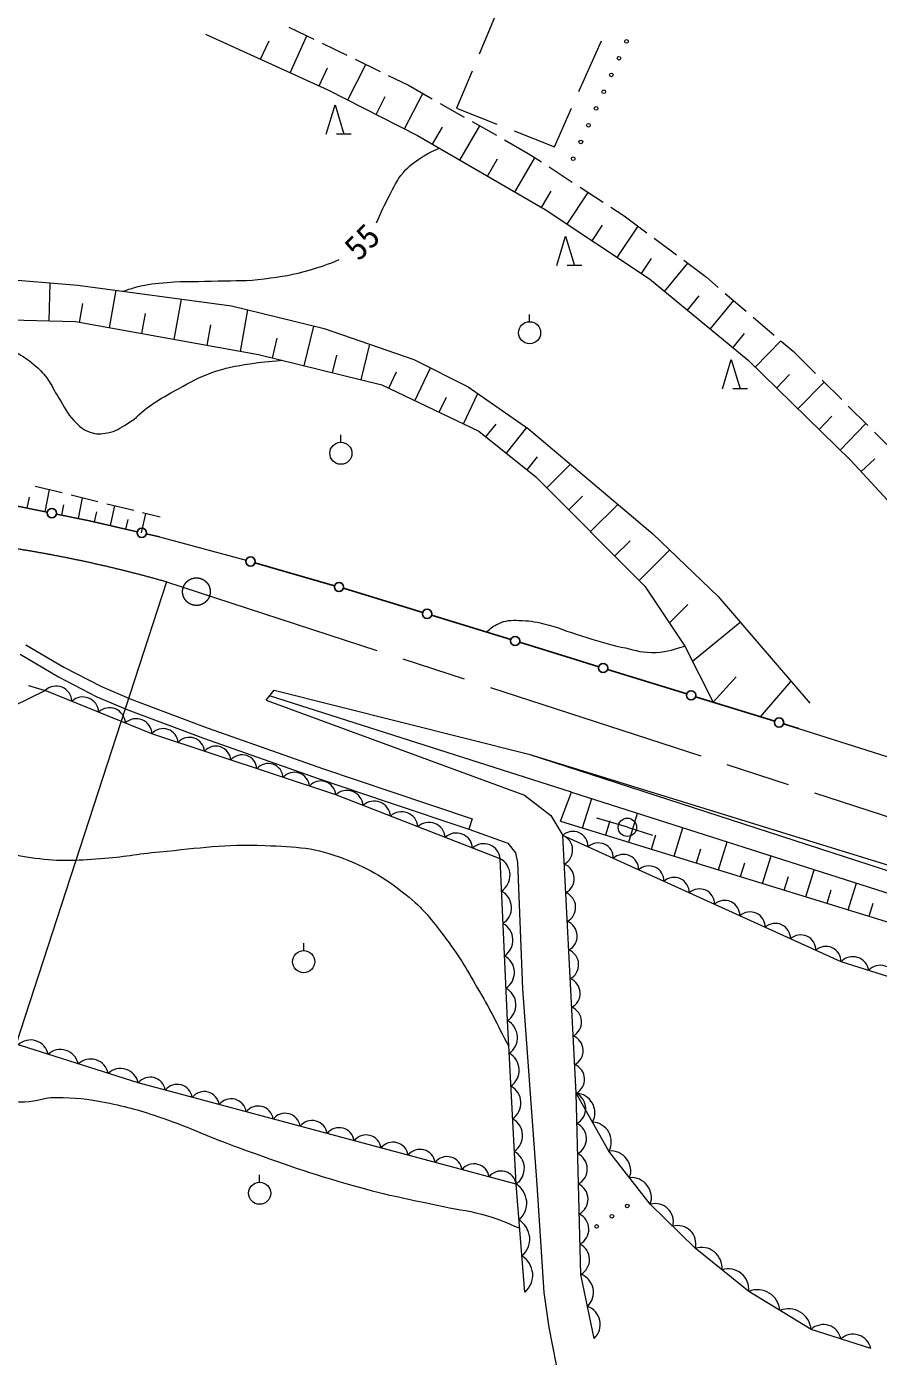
# Model space of a CAD drawing. Units: millimetres, scale not verified. Extents: x 40000 to 680000, y 20000 to 380000.
# Drawn here: x 265130 to 311352, y 265275 to 338134 of the extents above; entities that cross this region are included whole.
import ezdxf
from ezdxf.enums import TextEntityAlignment as Align

# ---------------------------------------------------------------- set-up
doc = ezdxf.new("R2010")
doc.units = ezdxf.units.MM
doc.header["$LTSCALE"] = 1000
doc.linetypes.add('CHAIN', pattern=[18.5, 12, -1.5, 3.5, -1.5])
for name, color, linetype, lineweight in [('M-BMK', 2, 'CHAIN', 13), ('M-STR-HTXT', 7, 'Continuous', 13), ('M-STR-STRC', 7, 'Continuous', 25), ('M-WORK', 1, 'Continuous', 13)]:
    doc.layers.add(name, color=color, linetype=linetype, lineweight=lineweight)
doc.styles.add('ＭＳ ゴシック', font='')
doc.styles.get('ＭＳ ゴシック').set_extended_font_data('MS Gothic')

msp = doc.modelspace()

# ---------------------------------------------------------------- linework, layer by layer
at = {"layer": 'M-BMK'}
msp.add_line((272716, 307982), (369030, 276611), dxfattribs=at)
msp.add_circle((274337, 307454), 750, dxfattribs=at)
msp.add_arc((253565, 240652), 70000, 74.12253, 109.93347, dxfattribs=at)
at = {"layer": 'M-STR-HTXT'}
msp.add_line((272716, 307982), (258805, 265275), dxfattribs=at)
at = {"layer": 'M-STR-STRC'}
for p, q in [((264087, 312208), (266243, 311769)), ((266732, 311670), (268525, 311305)), ((268525, 311305), (271127, 310705)), ((271615, 310592), (272329, 310427)), ((277516, 309021), (281840, 307775)), ((282321, 307636), (282620, 307550)), ((282620, 307550), (286624, 306319)), ((287102, 306172), (291403, 304850)), ((291881, 304703), (294680, 303843)), ((294680, 303843), (296181, 303378)), ((296659, 303230), (300957, 301897)), ((301435, 301749), (305733, 300417)), ((306211, 300269), (307031, 300014))]:
    msp.add_line(p, q, dxfattribs=at)
for centre in [(266488, 311720), (271371, 310649), (277276, 309090), (282081, 307705), (286863, 306246), (291642, 304777), (296420, 303304), (301196, 301823), (305972, 300343)]:
    msp.add_circle(centre, 250, dxfattribs=at)
at = {"layer": 'M-WORK'}
for p, q in [((290855, 339419), (289691, 336654)), ((279359, 338118), (280708, 337462)), ((274836, 337732), (281467, 334715)), ((277825, 336372), (278280, 337372)), ((279425, 335644), (280335, 337644)), ((295109, 334625), (296322, 337370)), ((281158, 337243), (282507, 336587)), ((280999, 334928), (281447, 335911)), ((282550, 334164), (283530, 336090)), ((282957, 336369), (284305, 335713)), ((284755, 335494), (285845, 334964)), ((289302, 335733), (288456, 333724)), ((281467, 334715), (286335, 332236)), ((285639, 332590), (286623, 334521)), ((285845, 334964), (287144, 334225)), ((281388, 332300), (281868, 333900)), ((281868, 333900), (282348, 332300)), ((284094, 333377), (284586, 334342)), ((287579, 333977), (288883, 333236)), ((288456, 333724), (290653, 332853)), ((293779, 331614), (294705, 333711)), ((289317, 332989), (290621, 332247)), ((282748, 332300), (281948, 332300)), ((287150, 331762), (287692, 332693)), ((288641, 330894), (289724, 332757)), ((291582, 332485), (293779, 331614)), ((286335, 332236), (293264, 328204)), ((291056, 332000), (292356, 331260)), ((290136, 330024), (290680, 330959)), ((291632, 329154), (292720, 331023)), ((292356, 331260), (293069, 330796)), ((293488, 330523), (294745, 329704)), ((295164, 329431), (296421, 328613)), ((293068, 328318), (293590, 329216)), ((294460, 327411), (295608, 329142)), ((293264, 328204), (298939, 324441)), ((296839, 328340), (297553, 327875)), ((297553, 327875), (298791, 326951)), ((295822, 326508), (296387, 327359)), ((297185, 325604), (298314, 327307)), ((293901, 325167), (294381, 326767)), ((294381, 326767), (294861, 325167)), ((299192, 326652), (300394, 325754)), ((295261, 325167), (294461, 325167)), ((298503, 324730), (299049, 325554)), ((299755, 323766), (301015, 325290)), ((300794, 325455), (302033, 324530)), ((261084, 324649), (267894, 324111)), ((266334, 322158), (266389, 324230)), ((298939, 324441), (304285, 320020)), ((302033, 324530), (302673, 323982)), ((267894, 324111), (276237, 322976)), ((269620, 321786), (269987, 323826)), ((300993, 322743), (301632, 323516)), ((303053, 323657), (304192, 322682)), ((267988, 322080), (268172, 323100)), ((273125, 321155), (273520, 323346)), ((276237, 322976), (281274, 321741)), ((302230, 321719), (303509, 323266)), ((256599, 322418), (267769, 322120)), ((267769, 322120), (277715, 320328)), ((271372, 321471), (271570, 322566)), ((276726, 320506), (277132, 322757)), ((292426, 322116), (292426, 322516)), ((304572, 322357), (305712, 321381)), ((274925, 320830), (275128, 321956)), ((280191, 319720), (280720, 321877)), ((281274, 321741), (286133, 320069)), ((303463, 320700), (304100, 321471)), ((278465, 320144), (278730, 321222)), ((283274, 318963), (283748, 320890)), ((304667, 319648), (306062, 321081)), ((306092, 321056), (306732, 320508)), ((277715, 320328), (284405, 318685)), ((281733, 319341), (281969, 320305)), ((286133, 320069), (289100, 318576)), ((302897, 318473), (303377, 320073)), ((303377, 320073), (303857, 318473)), ((304285, 320020), (309870, 314585)), ((306732, 320508), (307953, 319296)), ((284778, 318507), (285202, 319397)), ((286201, 317828), (287050, 319607)), ((305832, 318515), (306541, 319243)), ((284405, 318685), (289662, 316176)), ((289100, 318576), (292365, 316306)), ((304257, 318473), (303457, 318473)), ((306998, 317381), (308415, 318837)), ((308307, 318944), (309372, 317887)), ((287516, 317200), (287908, 318022)), ((288831, 316573), (289616, 318217)), ((308144, 316264), (308842, 316981)), ((309727, 317534), (310791, 316478)), ((290056, 315862), (290611, 316558)), ((291169, 314974), (292279, 316365)), ((292365, 316306), (299115, 310591)), ((309291, 315148), (310686, 316582)), ((282179, 315573), (282179, 315973)), ((289662, 316176), (292768, 313697)), ((311146, 316125), (312367, 314913)), ((292300, 314071), (292864, 314778)), ((293367, 313096), (294649, 314372)), ((309870, 314585), (315306, 308671)), ((310426, 313980), (311175, 314669)), ((292768, 313697), (298682, 307754)), ((265155, 311991), (265277, 312594)), ((265591, 313193), (267047, 312833)), ((266120, 311794), (266366, 313001)), ((267533, 312713), (268989, 312353)), ((294550, 311907), (295293, 312646)), ((267026, 311610), (267141, 312176)), ((267931, 311426), (268161, 312558)), ((269474, 312233), (270931, 311873)), ((269665, 311042), (269915, 312124)), ((295732, 310718), (297219, 312197)), ((268800, 311242), (268925, 311783)), ((270510, 310847), (270632, 311375)), ((271355, 310652), (271599, 311708)), ((271416, 311753), (272367, 311518)), ((272329, 310427), (277036, 309159)), ((299115, 310591), (302659, 307196)), ((297052, 309392), (297881, 310216)), ((298372, 308065), (300030, 309715)), ((298682, 307754), (300862, 304498)), ((300019, 305757), (301024, 306756)), ((302659, 307196), (307647, 301402)), ((301269, 303685), (303868, 305792)), ((265082, 304564), (267133, 303349)), ((264761, 304057), (266842, 302824)), ((300862, 304498), (302386, 301454)), ((267133, 303349), (269184, 302294)), ((266842, 302824), (268929, 301750)), ((302386, 301454), (303635, 302831)), ((304956, 300658), (306629, 302585)), ((262056, 300083), (266129, 302093)), ((265212, 302354), (266129, 302093)), ((268929, 301750), (270614, 301039)), ((269184, 302294), (270836, 301597)), ((278121, 301554), (278562, 302110)), ((294693, 296570), (278309, 301791)), ((278562, 302110), (292394, 298618)), ((270614, 301039), (274713, 299500)), ((270836, 301597), (274918, 300064)), ((278121, 301554), (292153, 296402)), ((274713, 299500), (277646, 298462)), ((274918, 300064), (277845, 299028)), ((307031, 300014), (314472, 297654)), ((277845, 299028), (281190, 297854)), ((277646, 298462), (280995, 297286)), ((292394, 298618), (338520, 283644)), ((292394, 298618), (318142, 290675)), ((280995, 297286), (284702, 296031)), ((281190, 297854), (284894, 296599)), ((284894, 296599), (289312, 295115)), ((294112, 294996), (294693, 296570)), ((294693, 296570), (371237, 272071)), ((284702, 296031), (289121, 294546)), ((292153, 296402), (293576, 295289)), ((295306, 294627), (295797, 296217)), ((289312, 295115), (289121, 294546)), ((293576, 295289), (294223, 294216)), ((297736, 294654), (296082, 295151)), ((297808, 293855), (298291, 295418)), ((289121, 294546), (291249, 293789)), ((294112, 294996), (355418, 276060)), ((296557, 294241), (296798, 295023)), ((297736, 294654), (299102, 294231)), ((300270, 293094), (300745, 294633)), ((291249, 293789), (291667, 293272)), ((299039, 293474), (299276, 294244)), ((302692, 292346), (303160, 293860)), ((291667, 293272), (291766, 292734)), ((301481, 292720), (301715, 293477)), ((305076, 291610), (305536, 293099)), ((291766, 292734), (292035, 285875)), ((303884, 291978), (304114, 292723)), ((307421, 290885), (307874, 292351)), ((306248, 291247), (306475, 291980)), ((309729, 290172), (310175, 291615)), ((308575, 290529), (308798, 291250)), ((310865, 289822), (311084, 290531)), ((280162, 287955), (280162, 288355)), ((292035, 285875), (292827, 275232)), ((277769, 275380), (277769, 275780)), ((292827, 275232), (293205, 269378)), ((293205, 269378), (293464, 267486)), ((293464, 267486), (293862, 265455))]:
    msp.add_line(p, q, dxfattribs=at)
for points in [[(292177, 269408), (291689, 275274), (291221, 284152), (290823, 292950), (281899, 296418), (271924, 299733), (266129, 302093)], [(295934, 266891), (295202, 270370), (294955, 280206), (294223, 294216)], [(335023, 271818), (331121, 281150), (321313, 283589), (309340, 287345), (294223, 294216)], [(291689, 275274), (271180, 280770), (261402, 283872)], [(310945, 266340), (307710, 267380), (304328, 269445), (301418, 271786), (298979, 274176), (296736, 277070), (294955, 280206)]]:
    msp.add_lwpolyline(points, dxfattribs=at)
for centre, radius in [((297694, 337341), 100), ((297280, 336431), 100), ((296866, 335521), 100), ((296452, 334610), 100), ((296037, 333700), 100), ((295623, 332790), 100), ((295209, 331880), 100), ((294795, 330970), 100), ((292426, 321516), 600), ((282179, 314973), 600), ((297736, 294654), 500), ((280162, 287355), 600), ((277769, 274780), 600), ((297729, 274084), 100), ((296898, 273528), 100), ((296067, 272972), 100)]:
    msp.add_circle(centre, radius, dxfattribs=at)
for centre, radius, start, end in [((266717, 301463), 862, 2.65653, 133.02954), ((268166, 300873), 862, 2.65653, 133.02954), ((269615, 300283), 862, 2.65653, 133.02954), ((271063, 299693), 862, 2.65653, 133.02954), ((272537, 299199), 814, 4.29747, 138.93559), ((273962, 298725), 814, 4.29747, 138.93559), ((275387, 298251), 814, 4.29747, 138.93559), ((276813, 297778), 814, 4.29747, 138.93559), ((278238, 297304), 814, 4.29747, 138.93559), ((279663, 296830), 814, 4.29747, 138.93559), ((281088, 296357), 814, 4.29747, 138.93559), ((282503, 295769), 886, 4.6115, 132.91422), ((283990, 295191), 886, 4.6115, 132.91422), ((285478, 294613), 886, 4.6115, 132.91422), ((286965, 294035), 886, 4.6115, 132.91422), ((294778, 293613), 820, 358.50952, 132.59793), ((288452, 293457), 886, 4.6115, 132.91422), ((289939, 292879), 886, 4.6115, 132.91422), ((293907, 293419), 858, 297.62714, 68.35132), ((296152, 292988), 820, 358.50952, 132.59793), ((290338, 292046), 1026, 303.41966, 61.7639), ((297526, 292364), 820, 358.50952, 132.59793), ((293988, 291863), 858, 297.62714, 68.35132), ((298900, 291739), 820, 358.50952, 132.59793), ((300275, 291114), 820, 358.50952, 132.59793), ((290418, 290287), 1026, 303.41966, 61.7639), ((294069, 290306), 858, 297.62714, 68.35132), ((301649, 290489), 820, 358.50952, 132.59793), ((303023, 289865), 820, 358.50952, 132.59793), ((304397, 289240), 820, 358.50952, 132.59793), ((290497, 288527), 1026, 303.41966, 61.7639), ((294150, 288749), 858, 297.62714, 68.35132), ((305772, 288615), 820, 358.50952, 132.59793), ((307146, 287991), 820, 358.50952, 132.59793), ((294232, 287193), 858, 297.62714, 68.35132), ((308520, 287366), 820, 358.50952, 132.59793), ((290577, 286768), 1026, 303.41966, 61.7639), ((309979, 286761), 865, 7.55078, 137.62161), ((311475, 286292), 865, 7.55078, 137.62161), ((294313, 285636), 858, 297.62714, 68.35132), ((290656, 285008), 1026, 303.41966, 61.7639), ((290728, 283236), 1040, 304.30965, 61.72436), ((294394, 284079), 858, 297.62714, 68.35132), ((265331, 282121), 981, 11.75302, 133.0464), ((294476, 282523), 858, 297.62714, 68.35132), ((266961, 281604), 981, 11.75302, 133.0464), ((268590, 281087), 981, 11.75302, 133.0464), ((290822, 281460), 1040, 304.30965, 61.72436), ((270220, 280570), 981, 11.75302, 133.0464), ((294557, 280966), 858, 297.62714, 68.35132), ((271829, 280260), 825, 8.20007, 141.79865), ((273294, 279867), 825, 8.20007, 141.79865), ((290916, 279685), 1040, 304.30965, 61.72436), ((274759, 279475), 825, 8.20007, 141.79865), ((276223, 279082), 825, 8.20007, 141.79865), ((294553, 279376), 922, 298.69286, 64.19499), ((294910, 279144), 1063, 331.57847, 87.603), ((277688, 278689), 825, 8.20007, 141.79865), ((279153, 278297), 825, 8.20007, 141.79865), ((280618, 277904), 825, 8.20007, 141.79865), ((282083, 277512), 825, 8.20007, 141.79865), ((291009, 277909), 1040, 304.30965, 61.72436), ((294594, 277737), 922, 298.69286, 64.19499), ((295801, 277576), 1063, 331.57847, 87.603), ((283548, 277119), 825, 8.20007, 141.79865), ((285013, 276727), 825, 8.20007, 141.79865), ((286478, 276334), 825, 8.20007, 141.79865), ((291103, 276134), 1040, 304.30965, 61.72436), ((294636, 276097), 922, 298.69286, 64.19499), ((296832, 275986), 1088, 340.49948, 95.072), ((287943, 275942), 825, 8.20007, 141.79865), ((289408, 275549), 825, 8.20007, 141.79865), ((290873, 275157), 825, 8.20007, 141.79865), ((297954, 274539), 1088, 340.49948, 95.072), ((291060, 274238), 1213, 310.7445, 58.76266), ((294677, 274458), 922, 298.69286, 64.19499), ((299254, 273236), 979, 344.85998, 106.29748), ((291223, 272282), 1213, 310.7445, 58.76266), ((294718, 272819), 922, 298.69286, 64.19499), ((300473, 272042), 979, 344.85998, 106.29748), ((294760, 271180), 922, 298.69286, 64.19499), ((301756, 270716), 1122, 354.84745, 107.52134), ((291386, 270327), 1213, 310.7445, 58.76266), ((294857, 269390), 1040, 313.15521, 70.59512), ((303211, 269546), 1122, 354.84745, 107.52134), ((304793, 268305), 1231, 5.0251, 112.16035), ((295223, 267650), 1040, 313.15521, 70.59512), ((306483, 267272), 1231, 5.0251, 112.16035), ((308374, 266671), 972, 11.21828, 133.1253), ((309992, 266151), 972, 11.21828, 133.1253)]:
    msp.add_arc(centre, radius, start, end, dxfattribs=at)
for points, knots in [([(284110, 327494), (284419, 328186), (284507, 328385), (284804, 328935), (285083, 329451), (285185, 329785), (285573, 330225), (285908, 330604), (286144, 330777), (286570, 331049), (286925, 331275), (287075, 331347), (287527, 331543)], [0, 0, 0, 0, 1, 1, 1, 2, 2, 2, 3, 3, 3, 4, 4, 4, 4]), ([(270363, 323775), (270703, 323898), (270811, 323926), (271104, 324004), (271729, 324170), (272096, 324201), (272741, 324253), (273826, 324340), (274438, 324286), (275526, 324329), (276500, 324367), (277053, 324320), (278019, 324448), (279007, 324579), (279567, 324653), (280523, 324936), (281146, 325121), (281374, 325197), (282094, 325488)], [0, 0, 0, 0, 1, 1, 1, 2, 2, 2, 3, 3, 3, 4, 4, 4, 5, 5, 5, 6, 6, 6, 6]), ([(261224, 322295), (262048, 321839), (262255, 321724), (262917, 321360), (263543, 321016), (263916, 320862), (264521, 320482), (264928, 320227), (265166, 320092), (265529, 319778), (265821, 319525), (265978, 319370), (266212, 319063), (266513, 318667), (266596, 318388), (266862, 317968), (267171, 317481), (267284, 317156), (267686, 316743), (267980, 316441), (268165, 316253), (268564, 316115), (268912, 315993), (269144, 316014), (269507, 316082), (269959, 316167), (270184, 316335), (270580, 316570), (271119, 316890), (271318, 317216), (271837, 317567), (272412, 317956), (272753, 318149), (273365, 318477), (274058, 318849), (274435, 319092), (275175, 319355), (275957, 319633), (276426, 319702), (277245, 319832), (277914, 319938), (278156, 319962), (278969, 320020)], [0, 0, 0, 0, 1, 1, 1, 2, 2, 2, 3, 3, 3, 4, 4, 4, 5, 5, 5, 6, 6, 6, 7, 7, 7, 8, 8, 8, 9, 9, 9, 10, 10, 10, 11, 11, 11, 12, 12, 12, 13, 13, 13, 14, 14, 14, 14]), ([(290091, 305254), (290336, 305488), (290458, 305580), (290736, 305715), (291136, 305909), (291415, 305904), (291858, 305894), (292384, 305882), (292680, 305835), (293191, 305715), (294011, 305523), (294435, 305292), (295240, 305048), (296079, 304795), (296547, 304640), (297402, 304447), (298038, 304304), (298393, 304161), (299044, 304154), (299767, 304146), (300087, 304258), (300862, 304498)], [0, 0, 0, 0, 1, 1, 1, 2, 2, 2, 3, 3, 3, 4, 4, 4, 5, 5, 5, 6, 6, 6, 7, 7, 7, 7]), ([(256725, 297140), (257044, 297227), (257201, 297232), (257509, 297222), (258181, 297202), (258510, 296873), (259081, 296518), (260045, 295917), (260428, 295362), (261357, 294708), (262005, 294251), (262330, 293916), (263058, 293602), (263989, 293202), (264573, 293116), (265578, 292984), (266957, 292804), (267751, 292856), (269139, 292952), (270395, 293039), (271087, 293211), (272341, 293326), (274571, 293530), (275827, 293756), (278064, 293667), (279770, 293600), (280789, 293573), (282372, 292936), (283851, 292340), (284654, 291869), (285884, 290855), (286808, 290094), (287191, 289514), (287916, 288562), (288709, 287523), (289049, 286864), (289705, 285733), (290372, 284582), (290575, 284173), (291297, 282721)], [0, 0, 0, 0, 1, 1, 1, 2, 2, 2, 3, 3, 3, 4, 4, 4, 5, 5, 5, 6, 6, 6, 7, 7, 7, 8, 8, 8, 9, 9, 9, 10, 10, 10, 11, 11, 11, 12, 12, 12, 13, 13, 13, 13]), ([(262234, 280424), (262780, 280221), (262940, 280164), (263403, 280033), (263908, 279891), (264191, 279778), (264715, 279741), (265501, 279685), (265931, 279986), (266720, 279979), (267779, 279969), (268380, 279918), (269418, 279708), (270627, 279463), (271296, 279271), (272464, 278873), (274129, 278307), (275004, 277833), (276659, 277237), (279074, 276366), (280431, 275879), (282902, 275178), (284771, 274647), (285850, 274472), (287746, 274050), (288679, 273843), (289230, 273839), (290142, 273552), (290840, 273332), (291096, 273231), (291889, 272875)], [0, 0, 0, 0, 1, 1, 1, 2, 2, 2, 3, 3, 3, 4, 4, 4, 5, 5, 5, 6, 6, 6, 7, 7, 7, 8, 8, 8, 9, 9, 9, 10, 10, 10, 10])]:
    msp.add_open_spline(points, degree=3, knots=knots, dxfattribs=at)

# ---------------------------------------------------------------- texts
at = {"layer": 'M-WORK', "style": 'ＭＳ ゴシック'}
msp.add_text('55', height=1320, rotation=44.846, dxfattribs=at).set_placement((283323, 326459), align=Align.MIDDLE_CENTER)

doc.saveas('drawing.dxf')
